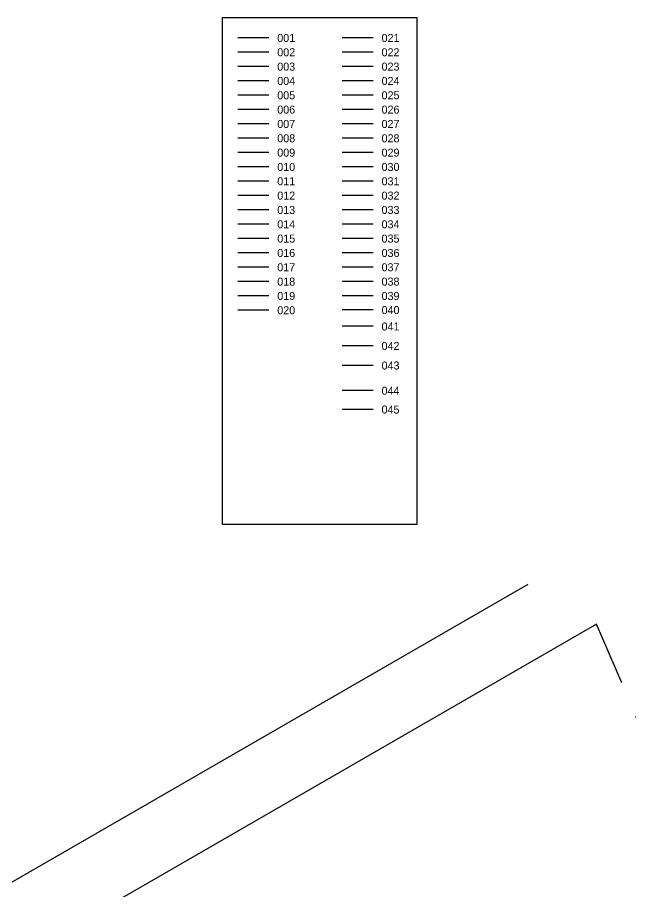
# Model space of a CAD drawing. Header units: millimetres. Extents: x 45 to 25350, y 77 to 5059.
# Drawn here: x 21417.8 to 21685, y 3313.6 to 3694.7 of the extents above; entities that cross this region are included whole.
import ezdxf

# ---------------------------------------------------------------- set-up
doc = ezdxf.new("R2010")
doc.units = ezdxf.units.MM
doc.header["$LTSCALE"] = 5
doc.linetypes.add('DASHED2', pattern=[9.525, 6.35, -3.175])
for name, color, linetype in [('a_p1_d', 1, 'DASHED2'), ('a_p3', 3, 'Continuous'), ('HG-001 Duvar', 6, 'Continuous'), ('HG-002 Çizgi', 7, 'Continuous'), ('HG-003 Kapı', 3, 'Continuous'), ('HG-004 Pencere', 150, 'Continuous'), ('HG-005 Yazı', 7, 'Continuous'), ('HG-006 Yazı 001', 1, 'Continuous'), ('HG-007 Yazı 002', 7, 'Continuous'), ('HG-008 Rakam', 7, 'Continuous'), ('HG-009 Tarama', 7, 'Continuous'), ('HG-010 Elk Tes Yazı', 7, 'Continuous'), ('HG-011 Elk Tes Yazı 001', 1, 'Continuous'), ('HG-012 Elk Tes Ölçü', 1, 'Continuous'), ('HG-013 Elk Tes Rakam', 7, 'Continuous'), ('HG-014 Elk Tes İşaretler', 1, 'Continuous'), ('HG-015 Su Tes Yazı', 7, 'Continuous'), ('HG-016 Su Tes Yazı 001', 5, 'Continuous'), ('HG-017 Su Tes Ölçü', 5, 'Continuous'), ('HG-018 Su Tes Rakam', 7, 'Continuous'), ('HG-019 Su Tes İşaretler', 5, 'Continuous'), ('HG-020 Gaz Tes Yazı', 7, 'Continuous'), ('HG-021 Gaz Tes Yazı 001', 3, 'Continuous'), ('HG-022 Gaz Tes Ölçü', 3, 'Continuous'), ('HG-023 Gaz Tes Rakam', 7, 'Continuous'), ('HG-024 Gaz Tes İşaretler', 3, 'Continuous'), ('HG-025 Antet', 7, 'Continuous'), ('HG-026 Antet Yazı', 7, 'Continuous'), ('HG-027 Antet Yazı', 5, 'Continuous'), ('HG-028 Yer Izgarası', 252, 'Continuous'), ('HG-029 Yer Izgarası Rakam', 252, 'Continuous'), ('HG-030 Yer Izgarası Ölçü', 220, 'Continuous'), ('HG-031 Müşteri Mevcut', 30, 'Continuous'), ('HG-032 Müşteri Mevcut Yazı', 30, 'Continuous'), ('HG-033 Müşteri Mevcut Rakam', 30, 'Continuous'), ('HG-034 Soğuk Oda', 1, 'Continuous'), ('HG-035 Soğuk Oda Tarama', 1, 'Continuous'), ('HG-036 Extra', 3, 'Continuous'), ('HG-037 Davlumbaz', 95, 'Continuous'), ('HG-038 Extra', 140, 'Continuous'), ('HG-039 Extra', 32, 'Continuous'), ('HG-040 Konu Başlığı', 1, 'Continuous'), ('HG-043 Ölçü 1', 1, 'Continuous'), ('HG-044 Ölçü 2', 7, 'Continuous'), ('HG-045 Ölçü 3', 4, 'Continuous'), ('HG-046 Extra', 7, 'Continuous'), ('HG-047 Extra', 192, 'Continuous')]:
    doc.layers.add(name, color=color, linetype=linetype)

msp = doc.modelspace()

# ---------------------------------------------------------------- linework, layer by layer
msp.add_lwpolyline([(21507.22, 3694.74), (21591.85, 3694.74), (21591.85, 3473.72), (21507.22, 3473.72)], close=True)
at = {"layer": 'a_p1_d'}
msp.add_line((21999.17, 2660.04), (21670.21, 3430.15), dxfattribs=at)
at = {"layer": 'a_p3'}
for points in [[(21640.21, 3447.47), (21182.98, 3183.49)], [(21670.21, 3430.15), (20359.7, 2673.53)]]:
    msp.add_lwpolyline(points, dxfattribs=at)
at = {"layer": 'HG-001 Duvar'}
msp.add_line((21513.8, 3686.03), (21527.33, 3686.03), dxfattribs=at)
at = {"layer": 'HG-002 Çizgi'}
msp.add_line((21513.8, 3679.78), (21527.33, 3679.78), dxfattribs=at)
at = {"layer": 'HG-003 Kapı'}
msp.add_line((21513.8, 3673.53), (21527.33, 3673.53), dxfattribs=at)
at = {"layer": 'HG-004 Pencere'}
msp.add_line((21513.8, 3667.28), (21527.33, 3667.28), dxfattribs=at)
at = {"layer": 'HG-005 Yazı'}
msp.add_line((21513.8, 3661.03), (21527.33, 3661.03), dxfattribs=at)
at = {"layer": 'HG-006 Yazı 001'}
msp.add_line((21513.8, 3654.78), (21527.33, 3654.78), dxfattribs=at)
at = {"layer": 'HG-007 Yazı 002'}
msp.add_line((21513.8, 3648.53), (21527.33, 3648.53), dxfattribs=at)
at = {"layer": 'HG-008 Rakam'}
msp.add_line((21513.8, 3642.28), (21527.33, 3642.28), dxfattribs=at)
at = {"layer": 'HG-009 Tarama'}
msp.add_line((21513.8, 3636.03), (21527.33, 3636.03), dxfattribs=at)
at = {"layer": 'HG-010 Elk Tes Yazı'}
msp.add_line((21513.8, 3629.78), (21527.33, 3629.78), dxfattribs=at)
at = {"layer": 'HG-011 Elk Tes Yazı 001'}
msp.add_line((21513.8, 3623.53), (21527.33, 3623.53), dxfattribs=at)
at = {"layer": 'HG-012 Elk Tes Ölçü'}
msp.add_line((21513.8, 3617.28), (21527.33, 3617.28), dxfattribs=at)
at = {"layer": 'HG-013 Elk Tes Rakam'}
msp.add_line((21513.8, 3611.03), (21527.33, 3611.03), dxfattribs=at)
at = {"layer": 'HG-014 Elk Tes İşaretler'}
msp.add_line((21513.8, 3604.78), (21527.33, 3604.78), dxfattribs=at)
at = {"layer": 'HG-015 Su Tes Yazı'}
msp.add_line((21513.8, 3598.53), (21527.33, 3598.53), dxfattribs=at)
at = {"layer": 'HG-016 Su Tes Yazı 001'}
msp.add_line((21513.8, 3592.28), (21527.33, 3592.28), dxfattribs=at)
at = {"layer": 'HG-017 Su Tes Ölçü'}
msp.add_line((21513.8, 3586.03), (21527.33, 3586.03), dxfattribs=at)
at = {"layer": 'HG-018 Su Tes Rakam'}
msp.add_line((21513.8, 3579.78), (21527.33, 3579.78), dxfattribs=at)
at = {"layer": 'HG-019 Su Tes İşaretler'}
msp.add_line((21513.8, 3573.53), (21527.33, 3573.53), dxfattribs=at)
at = {"layer": 'HG-020 Gaz Tes Yazı'}
msp.add_line((21513.8, 3567.28), (21527.33, 3567.28), dxfattribs=at)
at = {"layer": 'HG-021 Gaz Tes Yazı 001'}
msp.add_line((21559.26, 3686.03), (21572.79, 3686.03), dxfattribs=at)
at = {"layer": 'HG-022 Gaz Tes Ölçü'}
msp.add_line((21559.26, 3679.78), (21572.79, 3679.78), dxfattribs=at)
at = {"layer": 'HG-023 Gaz Tes Rakam'}
msp.add_line((21559.26, 3673.53), (21572.79, 3673.53), dxfattribs=at)
at = {"layer": 'HG-024 Gaz Tes İşaretler'}
msp.add_line((21559.26, 3667.28), (21572.79, 3667.28), dxfattribs=at)
at = {"layer": 'HG-025 Antet'}
msp.add_line((21559.26, 3661.03), (21572.79, 3661.03), dxfattribs=at)
at = {"layer": 'HG-026 Antet Yazı'}
msp.add_line((21559.26, 3654.78), (21572.79, 3654.78), dxfattribs=at)
at = {"layer": 'HG-027 Antet Yazı'}
msp.add_line((21559.26, 3648.53), (21572.79, 3648.53), dxfattribs=at)
at = {"layer": 'HG-028 Yer Izgarası'}
msp.add_line((21559.26, 3642.28), (21572.79, 3642.28), dxfattribs=at)
at = {"layer": 'HG-029 Yer Izgarası Rakam'}
msp.add_line((21559.26, 3636.03), (21572.79, 3636.03), dxfattribs=at)
at = {"layer": 'HG-030 Yer Izgarası Ölçü'}
msp.add_line((21559.26, 3629.78), (21572.79, 3629.78), dxfattribs=at)
at = {"layer": 'HG-031 Müşteri Mevcut'}
msp.add_line((21559.26, 3623.53), (21572.79, 3623.53), dxfattribs=at)
at = {"layer": 'HG-032 Müşteri Mevcut Yazı'}
msp.add_line((21559.26, 3617.28), (21572.79, 3617.28), dxfattribs=at)
at = {"layer": 'HG-033 Müşteri Mevcut Rakam'}
msp.add_line((21559.26, 3611.03), (21572.79, 3611.03), dxfattribs=at)
at = {"layer": 'HG-034 Soğuk Oda'}
msp.add_line((21559.26, 3604.78), (21572.79, 3604.78), dxfattribs=at)
at = {"layer": 'HG-035 Soğuk Oda Tarama'}
msp.add_line((21559.26, 3598.53), (21572.79, 3598.53), dxfattribs=at)
at = {"layer": 'HG-036 Extra'}
msp.add_line((21559.26, 3592.28), (21572.79, 3592.28), dxfattribs=at)
at = {"layer": 'HG-037 Davlumbaz'}
msp.add_line((21559.26, 3586.03), (21572.79, 3586.03), dxfattribs=at)
at = {"layer": 'HG-038 Extra'}
msp.add_line((21559.26, 3579.78), (21572.79, 3579.78), dxfattribs=at)
at = {"layer": 'HG-039 Extra'}
msp.add_line((21559.26, 3573.53), (21572.79, 3573.53), dxfattribs=at)
at = {"layer": 'HG-040 Konu Başlığı'}
msp.add_line((21559.26, 3567.39), (21572.79, 3567.39), dxfattribs=at)
at = {"layer": 'HG-043 Ölçü 1'}
msp.add_line((21559.26, 3560.23), (21572.79, 3560.23), dxfattribs=at)
at = {"layer": 'HG-044 Ölçü 2'}
msp.add_line((21559.26, 3551.73), (21572.79, 3551.73), dxfattribs=at)
at = {"layer": 'HG-045 Ölçü 3'}
msp.add_line((21559.26, 3543.2), (21572.79, 3543.2), dxfattribs=at)
at = {"layer": 'HG-046 Extra'}
msp.add_line((21559.26, 3532.19), (21572.79, 3532.19), dxfattribs=at)
at = {"layer": 'HG-047 Extra'}
msp.add_line((21559.26, 3523.99), (21572.79, 3523.99), dxfattribs=at)

# ---------------------------------------------------------------- texts
at = {"layer": 'HG-001 Duvar'}
msp.add_text('001', height=3.492, dxfattribs=at).set_placement((21531.04, 3684.07))
at = {"layer": 'HG-002 Çizgi'}
msp.add_text('002', height=3.492, dxfattribs=at).set_placement((21531.04, 3677.82))
at = {"layer": 'HG-003 Kapı'}
msp.add_text('003', height=3.492, dxfattribs=at).set_placement((21531.04, 3671.57))
at = {"layer": 'HG-004 Pencere'}
msp.add_text('004', height=3.492, dxfattribs=at).set_placement((21531.04, 3665.32))
at = {"layer": 'HG-005 Yazı'}
msp.add_text('005', height=3.492, dxfattribs=at).set_placement((21531.04, 3659.07))
at = {"layer": 'HG-006 Yazı 001'}
msp.add_text('006', height=3.492, dxfattribs=at).set_placement((21531.04, 3652.82))
at = {"layer": 'HG-007 Yazı 002'}
msp.add_text('007', height=3.492, dxfattribs=at).set_placement((21531.04, 3646.57))
at = {"layer": 'HG-008 Rakam'}
msp.add_text('008', height=3.492, dxfattribs=at).set_placement((21531.04, 3640.32))
at = {"layer": 'HG-009 Tarama'}
msp.add_text('009', height=3.492, dxfattribs=at).set_placement((21531.04, 3634.07))
at = {"layer": 'HG-010 Elk Tes Yazı'}
msp.add_text('010', height=3.492, dxfattribs=at).set_placement((21531.04, 3627.82))
at = {"layer": 'HG-011 Elk Tes Yazı 001'}
msp.add_text('011', height=3.492, dxfattribs=at).set_placement((21531.04, 3621.57))
at = {"layer": 'HG-012 Elk Tes Ölçü'}
msp.add_text('012', height=3.492, dxfattribs=at).set_placement((21531.04, 3615.32))
at = {"layer": 'HG-013 Elk Tes Rakam'}
msp.add_text('013', height=3.492, dxfattribs=at).set_placement((21531.04, 3609.07))
at = {"layer": 'HG-014 Elk Tes İşaretler'}
msp.add_text('014', height=3.492, dxfattribs=at).set_placement((21531.04, 3602.82))
at = {"layer": 'HG-015 Su Tes Yazı'}
msp.add_text('015', height=3.492, dxfattribs=at).set_placement((21531.04, 3596.57))
at = {"layer": 'HG-016 Su Tes Yazı 001'}
msp.add_text('016', height=3.492, dxfattribs=at).set_placement((21531.04, 3590.32))
at = {"layer": 'HG-017 Su Tes Ölçü'}
msp.add_text('017', height=3.492, dxfattribs=at).set_placement((21531.04, 3584.07))
at = {"layer": 'HG-018 Su Tes Rakam'}
msp.add_text('018', height=3.492, dxfattribs=at).set_placement((21531.04, 3577.82))
at = {"layer": 'HG-019 Su Tes İşaretler'}
msp.add_text('019', height=3.492, dxfattribs=at).set_placement((21531.04, 3571.57))
at = {"layer": 'HG-020 Gaz Tes Yazı'}
msp.add_text('020', height=3.492, dxfattribs=at).set_placement((21531.04, 3565.32))
at = {"layer": 'HG-021 Gaz Tes Yazı 001'}
msp.add_text('021', height=3.492, dxfattribs=at).set_placement((21576.5, 3684.07))
at = {"layer": 'HG-022 Gaz Tes Ölçü'}
msp.add_text('022', height=3.492, dxfattribs=at).set_placement((21576.5, 3677.82))
at = {"layer": 'HG-023 Gaz Tes Rakam'}
msp.add_text('023', height=3.492, dxfattribs=at).set_placement((21576.5, 3671.57))
at = {"layer": 'HG-024 Gaz Tes İşaretler'}
msp.add_text('024', height=3.492, dxfattribs=at).set_placement((21576.5, 3665.32))
at = {"layer": 'HG-025 Antet'}
msp.add_text('025', height=3.492, dxfattribs=at).set_placement((21576.5, 3659.07))
at = {"layer": 'HG-026 Antet Yazı'}
msp.add_text('026', height=3.492, dxfattribs=at).set_placement((21576.5, 3652.82))
at = {"layer": 'HG-027 Antet Yazı'}
msp.add_text('027', height=3.492, dxfattribs=at).set_placement((21576.5, 3646.57))
at = {"layer": 'HG-028 Yer Izgarası'}
msp.add_text('028', height=3.492, dxfattribs=at).set_placement((21576.5, 3640.32))
at = {"layer": 'HG-029 Yer Izgarası Rakam'}
msp.add_text('029', height=3.492, dxfattribs=at).set_placement((21576.5, 3634.07))
at = {"layer": 'HG-030 Yer Izgarası Ölçü'}
msp.add_text('030', height=3.492, dxfattribs=at).set_placement((21576.5, 3627.82))
at = {"layer": 'HG-031 Müşteri Mevcut'}
msp.add_text('031', height=3.492, dxfattribs=at).set_placement((21576.5, 3621.57))
at = {"layer": 'HG-032 Müşteri Mevcut Yazı'}
msp.add_text('032', height=3.492, dxfattribs=at).set_placement((21576.5, 3615.32))
at = {"layer": 'HG-033 Müşteri Mevcut Rakam'}
msp.add_text('033', height=3.492, dxfattribs=at).set_placement((21576.5, 3609.07))
at = {"layer": 'HG-034 Soğuk Oda'}
msp.add_text('034', height=3.492, dxfattribs=at).set_placement((21576.5, 3602.82))
at = {"layer": 'HG-035 Soğuk Oda Tarama'}
msp.add_text('035', height=3.492, dxfattribs=at).set_placement((21576.5, 3596.57))
at = {"layer": 'HG-036 Extra'}
msp.add_text('036', height=3.492, dxfattribs=at).set_placement((21576.5, 3590.32))
at = {"layer": 'HG-037 Davlumbaz'}
msp.add_text('037', height=3.492, dxfattribs=at).set_placement((21576.5, 3584.07))
at = {"layer": 'HG-038 Extra'}
msp.add_text('038', height=3.492, dxfattribs=at).set_placement((21576.5, 3577.82))
at = {"layer": 'HG-039 Extra'}
msp.add_text('039', height=3.492, dxfattribs=at).set_placement((21576.5, 3571.57))
at = {"layer": 'HG-040 Konu Başlığı'}
msp.add_text('040', height=3.492, dxfattribs=at).set_placement((21576.5, 3565.42))
at = {"layer": 'HG-043 Ölçü 1'}
msp.add_text('041', height=3.492, dxfattribs=at).set_placement((21576.5, 3558.26))
at = {"layer": 'HG-044 Ölçü 2'}
msp.add_text('042', height=3.492, dxfattribs=at).set_placement((21576.5, 3549.77))
at = {"layer": 'HG-045 Ölçü 3'}
msp.add_text('043', height=3.492, dxfattribs=at).set_placement((21576.5, 3541.24))
at = {"layer": 'HG-046 Extra'}
msp.add_text('044', height=3.492, dxfattribs=at).set_placement((21576.5, 3530.23))
at = {"layer": 'HG-047 Extra'}
msp.add_text('045', height=3.492, dxfattribs=at).set_placement((21576.5, 3522.03))

doc.saveas('drawing.dxf')
